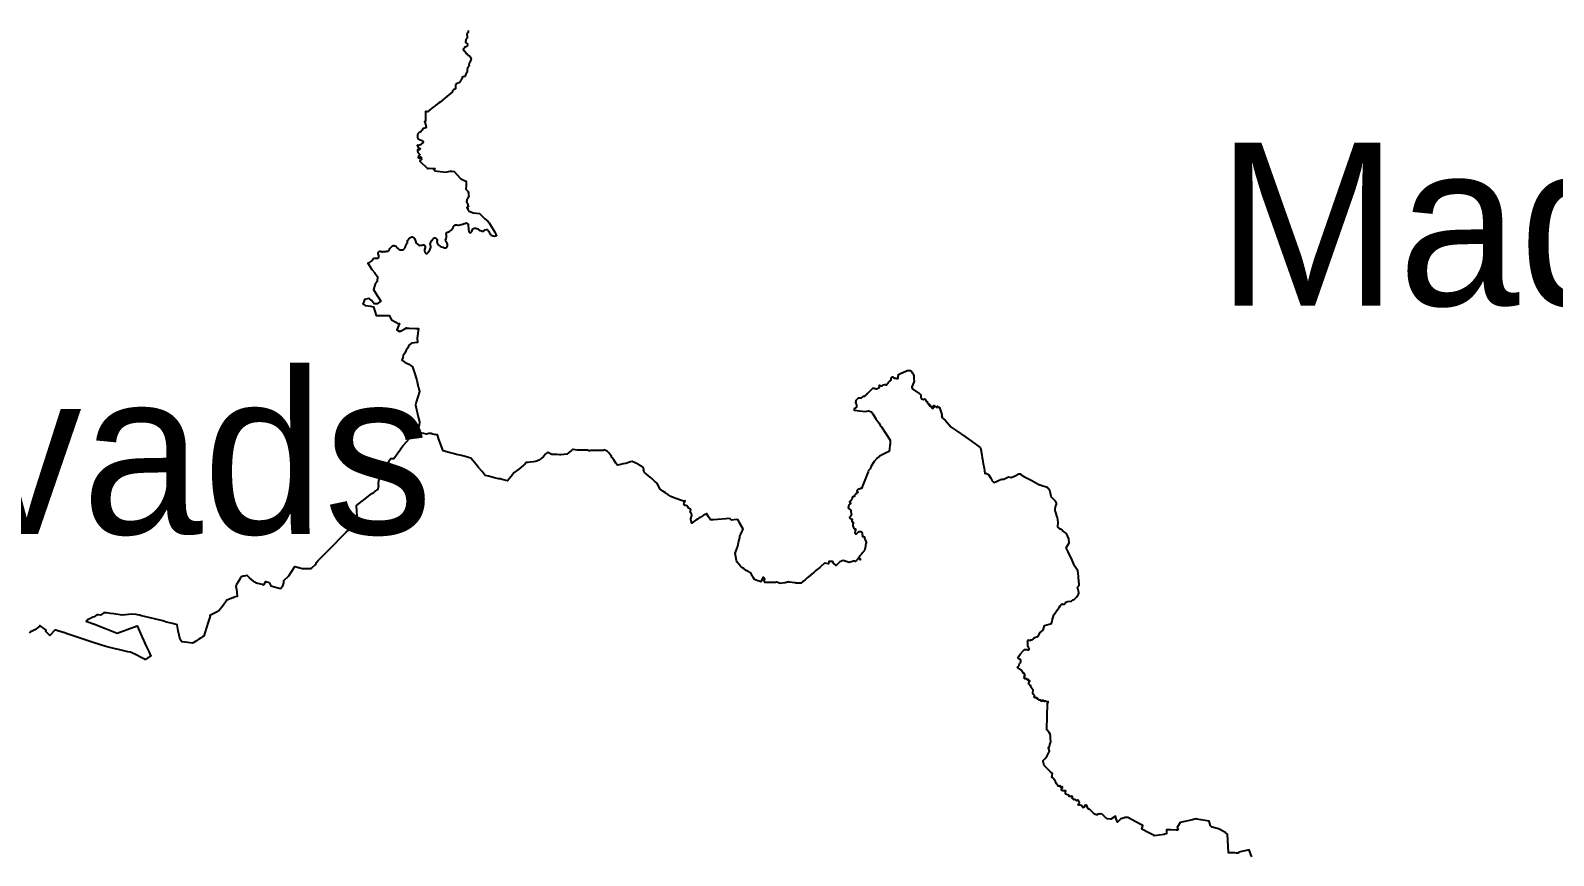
# Model space of a CAD drawing. Extents: x 293476 to 779698, y 145469 to 460400.
# Drawn here: x 579622 to 628277, y 284280 to 310643 of the extents above; entities that cross this region are included whole.
import ezdxf

# ---------------------------------------------------------------- set-up
doc = ezdxf.new("R2010")
doc.units = 0
doc.layers.add('Level 25', color=7, linetype='Continuous')
doc.layers.add('Level 57', color=7, linetype='Continuous')

msp = doc.modelspace()

# ---------------------------------------------------------------- linework, layer by layer
at = {"layer": 'Level 25'}
for points in [[(593605, 310644), (593601, 310578), (593571, 310551), (593563, 310518), (593564, 310497), (593578, 310478), (593573, 310427), (593584, 310402), (593560, 310385), (593535, 310355), (593528, 310328), (593525, 310282), (593546, 310251), (593553, 310244), (593582, 310212), (593581, 310184), (593571, 310155), (593534, 310117), (593492, 310105), (593486, 310093), (593479, 310080), (593445, 310044), (593454, 310014), (593476, 310005), (593496, 309970), (593517, 309959), (593529, 309913), (593577, 309895), (593591, 309864), (593607, 309853), (593647, 309827), (593672, 309797), (593686, 309756), (593697, 309722), (593695, 309707), (593670, 309651), (593669, 309626), (593639, 309586), (593631, 309548), (593635, 309526), (593639, 309516), (593612, 309496), (593598, 309473), (593585, 309435), (593578, 309395), (593572, 309358), (593573, 309306), (593526, 309243), (593519, 309216), (593504, 309175), (593479, 309169), (593444, 309161), (593411, 309148), (593414, 309129), (593407, 309097), (593386, 309071), (593366, 309032), (593341, 308993), (593305, 308967), (593253, 308952), (593225, 308933), (593209, 308911), (593203, 308903), (593204, 308856), (593201, 308822), (593205, 308794), (593201, 308782), (593180, 308765), (593133, 308741), (593108, 308714), (593104, 308677), (592858, 308475), (592711, 308356), (592655, 308319), (592572, 308253), (592546, 308234), (592490, 308189), (592378, 308105), (592370, 308099), (592301, 308045), (592259, 308049), (592251, 308049), (592244, 308050), (592247, 308027), (592246, 307905), (592246, 307833), (592238, 307739), (592224, 307733), (592210, 307727), (592215, 307718), (592221, 307708), (592259, 307558), (592248, 307533), (592219, 307518), (592167, 307515), (592155, 307505), (592131, 307456), (592111, 307436), (592092, 307405), (592072, 307395), (592036, 307384), (591995, 307337), (591988, 307300), (591991, 307255), (591987, 307207), (592001, 307186), (592073, 307153), (592123, 307128), (592154, 307103), (592169, 307082), (592163, 307063), (592121, 307026), (592089, 306991), (592038, 306982), (592021, 306971), (592004, 306969), (591990, 306975), (591977, 306971), (591975, 306960), (591997, 306930), (592006, 306906), (592021, 306902), (592028, 306878), (592070, 306875), (592070, 306859), (592052, 306832), (592035, 306830), (592022, 306850), (592009, 306851), (591992, 306831), (591990, 306829), (591990, 306829), (591987, 306801), (592002, 306757), (592012, 306732), (592065, 306678), (592051, 306660), (592014, 306612), (592010, 306587), (592052, 306565), (592073, 306569), (592067, 306592), (592078, 306605), (592087, 306609), (592104, 306595), (592102, 306569), (592114, 306522), (592086, 306495), (592066, 306466), (592303, 306228), (592312, 306221), (592314, 306222), (592318, 306223), (592340, 306244), (592462, 306237), (592542, 306232), (592533, 306206), (592521, 306175), (592545, 306158), (592893, 306112), (592980, 306135), (593025, 306146), (593089, 306142), (593154, 306137), (593361, 305913), (593455, 305864), (593544, 305826), (593539, 305680), (593527, 305571), (593533, 305569), (593607, 305501), (593609, 305474), (593614, 305448), (593616, 305417), (593618, 305391), (593622, 305377), (593618, 305364), (593628, 305342), (593625, 305336), (593622, 305329), (593610, 305311), (593596, 305296), (593590, 305275), (593583, 305265), (593573, 305258), (593562, 305242), (593562, 305222), (593560, 305205), (593559, 305193), (593548, 305187), (593554, 305166), (593575, 305129), (593593, 305081), (593596, 305074), (593597, 305069), (593597, 305064), (593603, 305063), (593604, 305056), (593596, 305052), (593598, 305043), (593604, 305040), (593608, 305035), (593613, 305027), (593613, 305022), (593611, 305022), (593604, 305024), (593599, 305021), (593592, 305010), (593582, 305005), (593585, 304999), (593582, 304994), (593571, 304994), (593565, 304989), (593565, 304987), (593572, 304985), (593572, 304975), (593583, 304975), (593585, 304974), (593584, 304972), (593577, 304966), (593576, 304957), (593577, 304955), (593579, 304955), (593583, 304960), (593593, 304965), (593595, 304964), (593595, 304962), (593590, 304957), (593590, 304952), (593591, 304946), (593587, 304941), (593589, 304927), (593590, 304917), (593596, 304916), (593602, 304911), (593634, 304873), (593765, 304811), (593963, 304789), (594042, 304724), (594141, 304622), (594238, 304553), (594275, 304494), (594452, 304198), (594491, 304132), (594509, 304101), (594509, 304081)], [(590414, 303215), (590429, 303215), (590443, 303216), (590457, 303226), (590486, 303252), (590501, 303267), (590528, 303291), (590544, 303307), (590558, 303319), (590568, 303331), (590578, 303345), (590595, 303366), (590613, 303368), (590633, 303365), (590664, 303363), (590689, 303364), (590710, 303367), (590732, 303375), (590743, 303383), (590751, 303392), (590755, 303406), (590756, 303422), (590753, 303442), (590752, 303456), (590741, 303481), (590733, 303503), (590731, 303524), (590733, 303541), (590737, 303556), (590748, 303573), (590762, 303582), (590776, 303586), (590798, 303587), (590812, 303585), (590825, 303580), (590838, 303576), (590853, 303574), (590866, 303574), (590879, 303575), (590894, 303575), (590909, 303579), (590922, 303581), (590933, 303582), (590955, 303576), (590964, 303577), (590977, 303580), (590989, 303585), (590999, 303588), (591014, 303587), (591028, 303588), (591041, 303590), (591051, 303595), (591061, 303603), (591077, 303623), (591088, 303641), (591095, 303658), (591104, 303672), (591114, 303686), (591126, 303699), (591136, 303710), (591149, 303723), (591164, 303737), (591175, 303746), (591189, 303757), (591205, 303763), (591219, 303767), (591240, 303767), (591260, 303762), (591280, 303756), (591293, 303747), (591307, 303734), (591317, 303716), (591342, 303698), (591360, 303682), (591389, 303651), (591403, 303642), (591435, 303630), (591454, 303632), (591482, 303630), (591497, 303632), (591528, 303635), (591543, 303642), (591554, 303656), (591566, 303673), (591577, 303687), (591586, 303702), (591596, 303713), (591601, 303726), (591606, 303743), (591611, 303763), (591618, 303776), (591626, 303795), (591634, 303811), (591645, 303828), (591655, 303845), (591662, 303860), (591669, 303879), (591669, 303911), (591671, 303927), (591688, 303957), (591709, 303982), (591765, 304023), (591779, 304035), (591800, 304045), (591819, 304049), (591837, 304048), (591853, 304042), (591869, 304028), (591888, 303994), (591899, 303969), (591911, 303937), (591920, 303911), (591931, 303882), (591951, 303849), (591974, 303820), (592029, 303786), (592062, 303777), (592108, 303778), (592136, 303781), (592163, 303792), (592187, 303794), (592212, 303781), (592225, 303759), (592232, 303730), (592231, 303703), (592220, 303678), (592211, 303646), (592211, 303621), (592211, 303598), (592218, 303558), (592237, 303536), (592256, 303521), (592274, 303516), (592294, 303519), (592313, 303533), (592329, 303551), (592343, 303574), (592360, 303600), (592381, 303632), (592395, 303656), (592406, 303682), (592410, 303709), (592411, 303744), (592397, 303795), (592394, 303813), (592394, 303849), (592407, 303878), (592436, 303924), (592472, 303971), (592497, 303992), (592530, 304013), (592551, 304015), (592572, 304007), (592595, 303989), (592611, 303967), (592616, 303936), (592606, 303896), (592618, 303854), (592631, 303828), (592661, 303794), (592682, 303776), (592715, 303755), (592758, 303734), (592792, 303717), (592825, 303702), (592867, 303695), (592890, 303699), (592913, 303713), (592933, 303732), (592943, 303757), (592947, 303791), (592944, 303819), (592933, 303841), (592916, 303870), (592910, 303889), (592900, 303904), (592890, 303923), (592884, 303947), (592897, 303992), (592913, 304040), (592915, 304066), (592913, 304092), (592906, 304146), (592910, 304169), (592922, 304185), (592934, 304193), (592960, 304202), (592998, 304216), (593023, 304229), (593054, 304249), (593074, 304268), (593108, 304316), (593121, 304346), (593131, 304365), (593161, 304406), (593174, 304420), (593190, 304430), (593207, 304435), (593228, 304432), (593277, 304425), (593295, 304420), (593312, 304420), (593353, 304436), (593379, 304442), (593436, 304458), (593478, 304471), (593496, 304479), (593522, 304486), (593543, 304489), (593563, 304491), (593575, 304487), (593592, 304467), (593602, 304430), (593608, 304390), (593612, 304348), (593611, 304311), (593616, 304279), (593621, 304242), (593628, 304216), (593638, 304197), (593662, 304181), (593687, 304183), (593722, 304222), (593733, 304253), (593744, 304279), (593757, 304300), (593776, 304312), (593802, 304325), (593827, 304330), (593849, 304329), (593916, 304305), (593931, 304290), (593944, 304275), (593991, 304253), (594026, 304241), (594049, 304231), (594065, 304227), (594085, 304229), (594103, 304240), (594149, 304272), (594192, 304284), (594207, 304280), (594226, 304269), (594248, 304252), (594263, 304224), (594276, 304192), (594287, 304173), (594305, 304148), (594323, 304123), (594343, 304103), (594368, 304089), (594394, 304080), (594419, 304076), (594447, 304074), (594482, 304077), (594509, 304081)], [(590414, 303215), (590404, 303203), (590425, 303174), (590532, 303010), (590618, 302894), (590619, 302892), (590651, 302850), (590711, 302784), (590695, 302622), (590639, 302537), (590583, 302361), (590645, 302263), (590816, 301995), (590696, 301905), (590598, 301910), (590536, 301996), (590539, 302000), (590467, 302057), (590443, 302080), (590436, 302079), (590341, 302056), (590295, 302046), (590269, 301977), (590240, 301909), (590315, 301859), (590502, 301832), (590524, 301826), (590582, 301810), (590623, 301675), (590661, 301533), (591064, 301540), (591081, 301536), (591153, 301402), (591386, 301268), (591416, 301284), (591321, 301075), (591406, 301028), (591433, 301041), (591444, 301029), (591445, 301030), (591482, 301047), (591489, 301051), (591526, 301078), (591543, 301086), (591585, 301112), (591635, 301141), (591639, 301133), (591724, 301128), (591926, 301119), (592021, 301115), (591975, 300816), (591991, 300673), (591790, 300652), (591728, 300595), (591704, 300552), (591675, 300504), (591625, 300425), (591577, 300337), (591530, 300259), (591520, 300198), (591483, 300108), (591590, 300037), (591713, 299979), (591828, 299896), (591840, 299861), (591892, 299700), (591958, 299501), (591957, 299494), (591962, 299474), (592010, 299256), (592013, 299243), (592046, 299106), (591943, 298768), (591921, 298679), (591968, 298479), (591988, 298393), (592020, 298258), (592045, 298137), (592036, 298019), (592014, 297977), (591947, 297837)], [(606713, 299226), (606730, 299229), (606738, 299233), (606743, 299244), (606742, 299259), (606739, 299273), (606744, 299301), (606746, 299310), (606753, 299313), (606761, 299313), (606768, 299305), (606780, 299297), (606789, 299292), (606804, 299288), (606820, 299286), (606834, 299289), (606844, 299295), (606853, 299303), (606863, 299319), (606867, 299322), (606917, 299335), (606930, 299333), (606943, 299326), (606949, 299321), (606956, 299317), (606965, 299317), (606976, 299323), (606992, 299337), (607012, 299366), (607015, 299371), (607033, 299404), (607040, 299417), (607051, 299430), (607073, 299452), (607093, 299463), (607105, 299471), (607114, 299482), (607118, 299504), (607123, 299518), (607122, 299529), (607123, 299541), (607132, 299557), (607141, 299569), (607153, 299575), (607166, 299571), (607183, 299555), (607195, 299546), (607210, 299540), (607235, 299536), (607280, 299533), (607295, 299527), (607304, 299523), (607318, 299523), (607325, 299526), (607337, 299536), (607345, 299554), (607346, 299587), (607352, 299609), (607351, 299618), (607346, 299631), (607343, 299643), (607347, 299649), (607461, 299701), (607469, 299704), (607624, 299776), (607627, 299777), (607659, 299778), (607703, 299778), (607717, 299780), (607722, 299780), (607763, 299748), (607788, 299710), (607796, 299698), (607801, 299687), (607814, 299670), (607825, 299654), (607838, 299636), (607844, 299542), (607845, 299499), (607852, 299434), (607845, 299402), (607774, 299259), (607774, 299250), (607788, 299210), (607805, 299179), (608010, 299047), (608027, 299036), (608050, 299009), (608062, 298989), (608067, 298941), (608073, 298894), (608078, 298882), (608089, 298876), (608120, 298864), (608149, 298855), (608167, 298857), (608198, 298869), (608201, 298862), (608210, 298855), (608219, 298842), (608224, 298826), (608229, 298812), (608245, 298803), (608258, 298800), (608272, 298791), (608281, 298778), (608280, 298766), (608271, 298751), (608271, 298744), (608281, 298730), (608295, 298719), (608318, 298709), (608321, 298703), (608321, 298694), (608324, 298677), (608350, 298683), (608353, 298673), (608350, 298664), (608340, 298656), (608341, 298653), (608344, 298650), (608350, 298647), (608358, 298644), (608366, 298640), (608376, 298642), (608379, 298644), (608385, 298641), (608385, 298633), (608391, 298634), (608392, 298629), (608396, 298623), (608398, 298622), (608404, 298626), (608407, 298629), (608411, 298629), (608413, 298625), (608411, 298609), (608409, 298600), (608411, 298593), (608418, 298585), (608435, 298577), (608443, 298570), (608454, 298569), (608464, 298572), (608466, 298579), (608465, 298588), (608460, 298610), (608463, 298619), (608467, 298630), (608473, 298635), (608473, 298637), (608472, 298639), (608470, 298651), (608481, 298659), (608486, 298659), (608489, 298658), (608490, 298651), (608488, 298638), (608489, 298634), (608487, 298622), (608488, 298621), (608491, 298618), (608493, 298618), (608499, 298619), (608502, 298622), (608507, 298626), (608513, 298632), (608517, 298634), (608576, 298598), (608580, 298596), (608586, 298599), (608588, 298602), (608587, 298607), (608582, 298612), (608584, 298619), (608598, 298633), (608602, 298634), (608620, 298619), (608622, 298610), (608631, 298602), (608646, 298598), (608651, 298603), (608657, 298596), (608736, 298371), (608741, 298359), (608740, 298358), (608736, 298360), (608735, 298360), (608734, 298359), (608734, 298357), (608736, 298357), (608737, 298355), (608737, 298350), (608736, 298347), (608734, 298343), (608733, 298342), (608732, 298341), (608731, 298338), (608733, 298334), (608734, 298331), (608736, 298330), (608738, 298326), (608737, 298325), (608736, 298324), (608733, 298325), (608732, 298324), (608731, 298319), (608733, 298317), (608735, 298318), (608740, 298316), (608740, 298313), (608744, 298307), (608745, 298305), (608744, 298304), (608743, 298302), (608745, 298298), (608744, 298297), (608739, 298290), (608741, 298286), (608738, 298278), (608741, 298275), (608741, 298271), (608842, 298192), (608967, 298043), (609030, 297972), (609190, 297856), (609503, 297643), (609684, 297516), (609803, 297433), (609828, 297418), (609836, 297414), (609849, 297403), (609913, 297354), (609975, 297311), (610010, 297086), (610027, 296979), (610032, 296950), (610057, 296799), (610073, 296713), (610084, 296654), (610114, 296484), (610146, 296495), (610229, 296454), (610297, 296343), (610347, 296254), (610402, 296200), (610450, 296221), (610484, 296234), (610566, 296270), (610620, 296295), (610652, 296309), (610681, 296308), (610709, 296306), (610714, 296308), (610720, 296311), (610780, 296340), (610840, 296369), (610871, 296384), (610954, 296355), (611074, 296415), (611194, 296475), (611247, 296475), (611274, 296447), (611302, 296418), (611359, 296390), (611417, 296362), (611615, 296260), (611763, 296179), (611852, 296130)], [(606713, 299226), (606676, 299196), (606652, 299183), (606635, 299183), (606607, 299194), (606572, 299203), (606547, 299208), (606524, 299204), (606497, 299184), (606352, 299029), (606340, 299032), (606337, 299027), (606290, 298979), (606283, 298979), (606280, 298962), (606270, 298949), (606255, 298943), (606236, 298943), (606213, 298937), (606196, 298927), (606161, 298898), (606143, 298896), (606125, 298897), (606091, 298892), (606085, 298892), (606077, 298897), (606072, 298897), (606069, 298895), (606065, 298893), (606052, 298881), (606047, 298877), (606045, 298876), (606044, 298875), (606044, 298874), (606042, 298873), (606040, 298871), (606038, 298869), (606035, 298864), (606027, 298857), (605994, 298821), (605986, 298799), (605981, 298771), (605983, 298755), (605991, 298721), (605998, 298699), (606006, 298677), (606015, 298656), (606013, 298640), (606008, 298619), (605996, 298596), (605979, 298576), (605936, 298550), (605936, 298538), (605936, 298512), (605943, 298511), (606101, 298490), (606289, 298470), (606398, 298487), (606488, 298453), (606530, 298392), (606633, 298231), (606721, 298102), (606770, 298033), (606789, 298003), (606808, 297974), (606946, 297763), (607084, 297551), (607083, 297490), (607082, 297428), (607078, 297402), (607073, 297376), (607061, 297285), (607049, 297195), (606953, 297144), (606856, 297094), (606834, 297083), (606811, 297072), (606743, 297039), (606671, 296982), (606665, 296976), (606659, 296968), (606578, 296875), (606476, 296722), (606444, 296638), (606393, 296579), (606378, 296543), (606336, 296430), (606278, 296279), (606169, 296013), (606132, 296004), (606130, 296001), (606120, 295995), (606110, 295988), (606105, 295987), (606100, 295986), (606095, 295985), (606085, 295984), (606074, 295983), (606067, 295981), (606060, 295979), (606055, 295977), (606052, 295974), (606048, 295972), (606045, 295967), (606041, 295963), (606035, 295954), (606027, 295945), (606020, 295935), (606018, 295931), (606019, 295927), (606029, 295919), (606034, 295916), (606039, 295912), (606043, 295910), (606052, 295902), (606055, 295896), (606056, 295888), (606055, 295882), (606051, 295876), (606045, 295875), (606039, 295878), (606034, 295881), (606032, 295882), (606025, 295882), (606022, 295881), (606019, 295879), (606015, 295876), (606011, 295873), (606007, 295869), (606005, 295864), (606005, 295860), (606006, 295855), (606007, 295850), (606005, 295840), (606003, 295836), (605995, 295830), (605989, 295826), (605983, 295822), (605978, 295818), (605972, 295814), (605970, 295813), (605964, 295809), (605956, 295802), (605953, 295799), (605950, 295796), (605949, 295783), (605948, 295770), (605946, 295764), (605944, 295757), (605939, 295752), (605930, 295748), (605924, 295746), (605917, 295745), (605909, 295745), (605901, 295745), (605896, 295743), (605890, 295741), (605885, 295738), (605883, 295734), (605882, 295726), (605882, 295723), (605881, 295721), (605880, 295718), (605879, 295716), (605876, 295714), (605874, 295711), (605873, 295709), (605873, 295704), (605872, 295700), (605872, 295695), (605871, 295691), (605868, 295685), (605862, 295675), (605856, 295664), (605849, 295656), (605842, 295642), (605835, 295628), (605827, 295617), (605815, 295606), (605805, 295600), (605796, 295593), (605792, 295589), (605788, 295584), (605787, 295580), (605787, 295575), (605788, 295567), (605793, 295560), (605797, 295558), (605802, 295556), (605806, 295554), (605810, 295552), (605813, 295550), (605816, 295549), (605818, 295547), (605819, 295545), (605821, 295543), (605822, 295541), (605823, 295538), (605824, 295534), (605823, 295532), (605822, 295530), (605821, 295529), (605821, 295527), (605818, 295526), (605816, 295525), (605814, 295520), (605812, 295514), (605809, 295511), (605807, 295507), (605805, 295506), (605801, 295504), (605798, 295505), (605792, 295504), (605788, 295502), (605783, 295500), (605781, 295498), (605775, 295489), (605770, 295479), (605768, 295471), (605755, 295453), (605751, 295446), (605750, 295434), (605750, 295422), (605750, 295411), (605749, 295407), (605748, 295402), (605748, 295396), (605747, 295390), (605747, 295386), (605749, 295384), (605751, 295381), (605756, 295379), (605766, 295372), (605771, 295368), (605776, 295365), (605786, 295356), (605791, 295352), (605795, 295349), (605802, 295344), (605808, 295339), (605816, 295332), (605821, 295324), (605824, 295319), (605827, 295313), (605828, 295309), (605829, 295305), (605828, 295299), (605828, 295293), (605828, 295290), (605828, 295286), (605824, 295278), (605826, 295271), (605827, 295259), (605829, 295246), (605835, 295229), (605843, 295214), (605848, 295202), (605850, 295197), (605851, 295192), (605853, 295186), (605851, 295182), (605848, 295181), (605846, 295179), (605843, 295176), (605839, 295167), (605837, 295161), (605835, 295154), (605831, 295144), (605826, 295133), (605823, 295125), (605820, 295118), (605815, 295111), (605810, 295107), (605806, 295103), (605801, 295098), (605797, 295094), (605790, 295087), (605792, 295076), (605793, 295067), (605794, 295057), (605800, 295050), (605805, 295045), (605808, 295046), (605810, 295046), (605816, 295047), (605821, 295047), (605825, 295047), (605826, 295046), (605828, 295045), (605836, 295040), (605843, 295034), (605849, 295030), (605857, 295027), (605863, 295027), (605868, 295025), (605869, 295022), (605869, 295017), (605867, 295010), (605863, 295002), (605858, 294994), (605857, 294988), (605856, 294982), (605857, 294977), (605858, 294973), (605860, 294966), (605862, 294960), (605865, 294953), (605875, 294947), (605883, 294942), (605890, 294938), (605893, 294935), (605900, 294927), (605907, 294913), (605909, 294905), (605908, 294893), (605906, 294889), (605905, 294885), (605901, 294880), (605898, 294876), (605895, 294869), (605892, 294862), (605892, 294860), (605891, 294859), (605891, 294856), (605892, 294853), (605893, 294839), (605895, 294833), (605896, 294824), (605897, 294816), (605899, 294788), (605901, 294784), (605903, 294779), (605906, 294774), (605912, 294768), (605918, 294761), (605920, 294752), (605923, 294744), (605925, 294737), (605928, 294733), (605935, 294727), (605939, 294725), (605944, 294724), (605947, 294723), (605951, 294722), (605956, 294723), (605960, 294723), (605965, 294723), (605971, 294723), (605973, 294721), (605976, 294719), (605978, 294717), (605979, 294713), (605981, 294710), (605982, 294705), (605982, 294702), (605982, 294699), (605980, 294690), (605979, 294681), (605974, 294671), (605970, 294662), (605968, 294651), (605967, 294643), (605965, 294636), (605965, 294628), (605963, 294620), (605961, 294612), (605961, 294604), (605960, 294594), (605959, 294584), (605961, 294577), (605964, 294569), (605967, 294565), (605972, 294563), (605977, 294561), (605983, 294558), (605989, 294556), (605994, 294557), (606000, 294557), (606006, 294556), (606012, 294555), (606013, 294557), (606013, 294559), (606014, 294561), (606046, 294594), (606078, 294626), (606098, 294631), (606117, 294636), (606133, 294634), (606149, 294633), (606162, 294626), (606175, 294618), (606195, 294585), (606191, 294555), (606188, 294526), (606197, 294501), (606206, 294476), (606237, 294471), (606269, 294466), (606268, 294445), (606268, 294423), (606287, 294370), (606306, 294316), (606319, 294304), (606333, 294292), (606325, 294280), (606322, 294274), (606319, 294269), (606316, 294263), (606313, 294257), (606311, 294251), (606308, 294246), (606307, 294239), (606305, 294232), (606304, 294225), (606303, 294218), (606302, 294213), (606301, 294208), (606300, 294203), (606299, 294195), (606298, 294186), (606297, 294174), (606295, 294164), (606294, 294155), (606293, 294146), (606291, 294137), (606289, 294127), (606287, 294117), (606282, 294099), (606277, 294080), (606275, 294071), (606273, 294061), (606268, 294044), (606264, 294037), (606260, 294030), (606256, 294023), (606252, 294016), (606246, 294008), (606241, 294000), (606232, 293990), (606224, 293980), (606217, 293972), (606210, 293964), (606187, 293937), (606168, 293913), (606149, 293889), (606143, 293882), (606137, 293875), (606109, 293841), (606082, 293806), (606097, 293787), (606102, 293780), (606114, 293765), (606125, 293754), (606133, 293747), (606127, 293726), (606116, 293737), (606102, 293751), (606089, 293766), (606087, 293768), (606083, 293774), (606071, 293789), (606067, 293784), (606063, 293780), (606059, 293775), (606056, 293770), (606052, 293764), (606048, 293758), (606044, 293753), (606040, 293747), (606033, 293738), (606027, 293729), (606024, 293724), (606020, 293719), (606016, 293714), (606013, 293709), (606008, 293703), (606004, 293698), (606000, 293695), (605997, 293691), (605993, 293687), (605989, 293684), (605983, 293680), (605977, 293676), (605973, 293674), (605950, 293697), (605780, 293638), (605589, 293707), (605477, 293666), (605437, 293625), (605362, 293549), (605272, 293626), (605248, 293671), (605239, 293671), (605129, 293673), (605112, 293596), (604983, 293622), (604857, 293510), (604834, 293488), (604707, 293384), (604644, 293328), (604615, 293302), (604480, 293189), (604435, 293150), (604391, 293111), (604379, 293102), (604367, 293093), (604300, 293037), (604233, 292980), (604077, 292988), (604072, 292988), (604061, 292996), (604051, 292996), (603863, 293020), (603841, 293021), (603731, 292998), (603542, 292977), (603537, 292977)], [(586811, 293009), (586878, 292988), (587020, 292946), (587041, 292932), (587057, 292929), (587061, 292931), (587070, 292941), (587073, 292941), (587078, 292935), (587084, 292946), (587138, 293039), (587244, 293001), (587304, 292903), (587609, 292814), (587680, 292902), (587714, 292994), (587714, 293064), (587866, 293209), (587871, 293217), (588064, 293517), (588064, 293519), (588184, 293479), (588188, 293480), (588210, 293483), (588211, 293483), (588229, 293477), (588307, 293454), (588309, 293450), (588356, 293450), (588441, 293449), (588585, 293451), (588593, 293457), (588606, 293468), (588624, 293486), (588716, 293573), (588752, 293609), (588749, 293613), (588755, 293643), (588817, 293708), (588908, 293799), (588996, 293890), (589326, 294217), (589539, 294441), (589710, 294610), (589789, 294683), (589893, 294789), (589982, 294886), (590071, 294984), (590050, 295282), (590039, 295465), (590224, 295611), (590264, 295635), (590267, 295641), (590530, 295844), (590594, 295880), (590596, 295881), (590612, 295900), (590614, 295900), (590732, 295987), (590745, 296065), (590746, 296078), (590741, 296123), (590755, 296288), (590794, 296333), (591117, 296716), (591062, 296875), (591134, 296963), (591193, 296964), (591229, 296964), (591449, 297278), (591449, 297281), (591532, 297381), (591534, 297395), (591730, 297602), (591947, 297837)], [(603537, 292977), (603535, 292991), (603535, 292994), (603535, 292995), (603485, 293007), (603473, 293010), (603461, 293013), (603446, 293011), (603432, 293009), (603364, 293007), (603297, 293005), (603260, 293006), (603223, 293007), (603151, 293006), (603079, 293005), (603081, 293012), (603051, 293056), (603063, 293079), (603083, 293115), (603033, 293173), (603014, 293165), (602970, 293045), (602966, 293046), (602951, 293025), (602902, 293043), (602854, 293060), (602803, 293080), (602752, 293100), (602724, 293151), (602710, 293175), (602696, 293199), (602682, 293222), (602668, 293245), (602633, 293309), (602594, 293326), (602570, 293342), (602490, 293390), (602487, 293393), (602419, 293437), (602373, 293471), (602321, 293509), (602306, 293523), (602195, 293650), (602177, 293709), (602151, 293825), (602141, 293880), (602132, 293935), (602143, 293964), (602154, 293994), (602187, 294081), (602219, 294169), (602244, 294286), (602269, 294404), (602279, 294443), (602288, 294482), (602320, 294553), (602351, 294623), (602389, 294704), (602274, 294913), (602229, 295003), (602180, 295016), (602013, 295000), (601960, 295047), (601445, 295009), (601343, 295002), (601282, 295105), (601220, 295208), (601193, 295192), (601178, 295182), (601114, 295141), (601049, 295100), (601019, 295085), (600989, 295069), (600936, 295031), (600883, 294992), (600815, 294949), (600747, 294905), (600733, 294967), (600721, 295022), (600720, 295028), (600719, 295038), (600747, 295143), (600734, 295201), (600700, 295253), (600721, 295333), (600707, 295345), (600690, 295359), (600647, 295377), (600617, 295433), (600609, 295446), (600587, 295454), (600558, 295460), (600529, 295467), (600515, 295476), (600501, 295497), (600498, 295522), (600502, 295539), (600514, 295568), (600524, 295592), (600538, 295615), (600483, 295604), (600209, 295703), (600075, 295754), (599978, 295818), (599911, 295863), (599906, 295867), (599905, 295868), (599822, 295927), (599740, 295986), (599656, 296145), (599641, 296175), (599583, 296226), (599571, 296234), (599468, 296322), (599362, 296417), (599304, 296467), (599225, 296534), (599217, 296568), (599208, 296603), (599217, 296615), (599209, 296643), (599201, 296661), (599191, 296674), (599174, 296693), (599158, 296705), (599156, 296706), (599127, 296726), (599031, 296778), (599035, 296786), (598839, 296869), (598793, 296861), (598791, 296865), (598639, 296809), (598633, 296806), (598557, 296792), (598481, 296778), (598372, 296757), (598370, 296760), (598327, 296820), (598256, 296921), (598199, 297001), (598179, 297032), (598141, 297090), (598088, 297157), (598061, 297192), (598042, 297205), (598029, 297210), (597938, 297246), (597919, 297224), (597916, 297222), (597911, 297221), (597834, 297222), (597812, 297221), (597720, 297217), (597718, 297222), (597715, 297224), (597707, 297222), (597661, 297221), (597600, 297218), (597519, 297217), (597487, 297215), (597455, 297212), (597436, 297235), (597094, 297236), (597088, 297236), (596960, 297249), (596951, 297264), (596905, 297227), (596860, 297191), (596755, 297105), (596567, 297084), (596519, 297087), (596453, 297091), (596399, 297096), (596278, 297094), (596151, 297153), (596130, 297152), (596131, 297150), (596118, 297138), (596105, 297126), (596098, 297119), (596091, 297113), (596008, 297035), (595925, 296958), (595860, 296917), (595795, 296876), (595689, 296862), (595583, 296849), (595521, 296841), (595459, 296834), (595411, 296787), (595364, 296740), (595219, 296628), (595075, 296516), (594969, 296385), (594864, 296254), (594861, 296251), (594858, 296248), (594692, 296294), (594628, 296312), (594579, 296318), (594441, 296349), (594258, 296399), (594143, 296426), (594051, 296548), (593931, 296683), (593860, 296772), (593806, 296838), (593757, 296898), (593691, 296982), (593612, 297002), (593474, 297039), (593421, 297052), (593389, 297061), (593236, 297091), (593121, 297122), (593030, 297143), (592995, 297158), (592806, 297206), (592659, 297604), (592659, 297607), (592659, 297610), (592659, 297615), (592659, 297620), (592622, 297722), (592603, 297726), (592586, 297727), (592530, 297736), (592467, 297748), (592421, 297761), (592344, 297761), (592269, 297745), (592191, 297764), (592068, 297790), (591947, 297837)], [(612395, 295191), (612392, 295204), (612363, 295268), (612357, 295286), (612354, 295303), (612357, 295349), (612372, 295421), (612398, 295506), (612398, 295524), (612398, 295536), (612391, 295560), (612385, 295576), (612377, 295586), (612365, 295601), (612235, 295732), (612230, 295752), (612205, 295861), (612190, 295944), (612136, 296004), (612133, 296010), (612133, 296020), (612126, 296023), (612115, 296040), (611926, 296090), (611852, 296130)], [(612402, 286561), (612402, 286565), (612401, 286570), (612400, 286573), (612399, 286576), (612363, 286644), (612327, 286712), (612321, 286720), (612288, 286749), (612255, 286778), (612247, 286781), (612246, 286785), (612257, 286841), (612267, 286897), (612207, 286957), (612138, 287027), (612027, 287140), (612013, 287153), (612010, 287162), (611978, 287282), (611970, 287314), (612040, 287386), (612099, 287471), (612179, 287617), (612181, 287624), (612149, 287714), (612157, 287739), (612161, 287737), (612178, 287770), (612187, 287822), (612188, 287825), (612220, 287916), (612213, 288005), (612206, 288105), (612201, 288155), (612160, 288207), (612098, 288284), (612092, 288298), (612094, 288410), (612095, 288474), (612099, 288566), (612101, 288629), (612102, 288656), (612104, 288733), (612104, 288736), (612117, 289124), (612134, 289182), (612129, 289184), (612129, 289197), (612125, 289196), (612123, 289191), (612114, 289194), (612109, 289189), (612100, 289185), (612097, 289187), (612087, 289192), (612071, 289198), (612070, 289201), (612066, 289203), (612043, 289213), (612028, 289220), (612025, 289224), (612021, 289204), (612019, 289205), (612014, 289218), (612006, 289221), (611997, 289212), (611996, 289222), (611993, 289223), (611991, 289225), (611981, 289226), (611979, 289213), (611972, 289217), (611974, 289225), (611971, 289230), (611952, 289229), (611948, 289235), (611937, 289235), (611930, 289226), (611937, 289223), (611935, 289219), (611920, 289214), (611913, 289216), (611910, 289231), (611903, 289232), (611900, 289247), (611895, 289249), (611889, 289240), (611886, 289241), (611885, 289246), (611882, 289246), (611875, 289241), (611868, 289247), (611864, 289244), (611858, 289250), (611855, 289249), (611853, 289248), (611851, 289247), (611848, 289246), (611847, 289248), (611846, 289251), (611840, 289251), (611834, 289251), (611833, 289252), (611835, 289258), (611836, 289265), (611826, 289266), (611820, 289271), (611816, 289272), (611814, 289275), (611812, 289278), (611805, 289278), (611799, 289279), (611795, 289280), (611792, 289282), (611789, 289289), (611786, 289296), (611791, 289306), (611780, 289305), (611773, 289306), (611773, 289311), (611772, 289316), (611769, 289318), (611766, 289319), (611763, 289315), (611760, 289311), (611754, 289320), (611748, 289323), (611739, 289316), (611731, 289316), (611730, 289324), (611728, 289333), (611723, 289335), (611718, 289335), (611711, 289339), (611708, 289333), (611716, 289332), (611717, 289328), (611707, 289331), (611697, 289334), (611689, 289343), (611681, 289351), (611686, 289355), (611688, 289361), (611690, 289366), (611694, 289367), (611697, 289369), (611695, 289374), (611693, 289379), (611695, 289382), (611697, 289384), (611669, 289429), (611642, 289472), (611655, 289571), (611624, 289612), (611593, 289653), (611572, 289681), (611577, 289695), (611581, 289709), (611573, 289703), (611564, 289698), (611557, 289715), (611549, 289732), (611541, 289750), (611524, 289759), (611507, 289767), (611516, 289793), (611526, 289819), (611525, 289819), (611530, 289826), (611530, 289829), (611530, 289832), (611528, 289836), (611526, 289840), (611531, 289841), (611536, 289842), (611541, 289846), (611546, 289851), (611545, 289855), (611544, 289858), (611541, 289857), (611538, 289856), (611535, 289857), (611532, 289858), (611530, 289860), (611529, 289863), (611529, 289867), (611529, 289870), (611520, 289872), (611511, 289874), (611506, 289871), (611500, 289869), (611498, 289872), (611496, 289874), (611500, 289876), (611504, 289878), (611506, 289880), (611508, 289882), (611505, 289888), (611503, 289893), (611504, 289897), (611505, 289901), (611502, 289903), (611499, 289905), (611495, 289904), (611490, 289902), (611487, 289901), (611484, 289900), (611480, 289898), (611476, 289897), (611476, 289901), (611475, 289906), (611470, 289907), (611464, 289908), (611459, 289906), (611454, 289903), (611448, 289901), (611447, 289904), (611446, 289907), (611445, 289914), (611445, 289922), (611442, 289921), (611439, 289920), (611439, 289920), (611439, 289923), (611440, 289926), (611438, 289930), (611435, 289934), (611431, 289933), (611427, 289932), (611424, 289931), (611418, 289929), (611413, 289927), (611412, 289931), (611409, 289935), (611406, 289938), (611401, 289937), (611396, 289936), (611395, 289932), (611393, 289928), (611390, 289932), (611387, 289936), (611386, 289937), (611384, 289938), (611382, 289936), (611381, 289934), (611378, 289936), (611375, 289937), (611374, 289940), (611374, 289943), (611372, 289945), (611370, 289952), (611369, 289959), (611371, 289961), (611373, 289964), (611373, 289970), (611373, 289975), (611372, 289976), (611369, 289983), (611367, 289991), (611363, 289992), (611363, 289993), (611371, 289993), (611379, 289992), (611380, 289996), (611382, 289999), (611381, 290004), (611380, 290009), (611383, 290009), (611385, 290010), (611387, 290011), (611388, 290013), (611387, 290018), (611385, 290024), (611386, 290026), (611386, 290029), (611385, 290033), (611382, 290034), (611378, 290034), (611377, 290037), (611376, 290039), (611380, 290044), (611383, 290049), (611380, 290055), (611376, 290060), (611381, 290066), (611385, 290072), (611383, 290078), (611381, 290084), (611381, 290087), (611380, 290090), (611377, 290092), (611373, 290096), (611369, 290100), (611360, 290105), (611351, 290110), (611345, 290111), (611338, 290112), (611338, 290114), (611338, 290116), (611340, 290116), (611342, 290115), (611344, 290120), (611346, 290124), (611342, 290124), (611338, 290123), (611337, 290124), (611328, 290131), (611319, 290138), (611315, 290143), (611311, 290146), (611308, 290150), (611300, 290166), (611294, 290178), (611288, 290189), (611282, 290199), (611278, 290205), (611274, 290211), (611265, 290212), (611156, 290290), (611168, 290305), (611176, 290323), (611183, 290334), (611194, 290337), (611200, 290343), (611205, 290356), (611209, 290369), (611221, 290412), (611249, 290440), (611256, 290478), (611262, 290511), (611253, 290540), (611222, 290552), (611190, 290572), (611179, 290585), (611177, 290602), (611201, 290646), (611254, 290721), (611338, 290817), (611356, 290838), (611380, 290861), (611394, 290864), (611447, 290860), (611481, 290857), (611497, 290857), (611517, 290857), (611527, 290866), (611530, 290879), (611526, 290896), (611519, 290915), (611503, 290943), (611486, 290977), (611483, 290984), (611480, 290989), (611481, 291042), (611482, 291089), (611478, 291112), (611484, 291126), (611482, 291145), (611489, 291161), (611500, 291167), (611510, 291168), (611521, 291165), (611532, 291161), (611550, 291155), (611564, 291161), (611574, 291168), (611582, 291174), (611596, 291173), (611610, 291171), (611621, 291171), (611652, 291196), (611673, 291217), (611691, 291238), (611699, 291243), (611770, 291269), (611813, 291286), (611880, 291405), (611976, 291476), (612013, 291631), (612242, 291698), (612266, 291795), (612312, 291972), (612442, 292154), (612485, 292207), (612516, 292255), (612550, 292298), (612567, 292314), (612585, 292319), (612601, 292316), (612623, 292313), (612645, 292309), (612656, 292312), (612669, 292321), (612683, 292344), (612694, 292377), (612748, 292399), (612882, 292411), (612937, 292451), (612942, 292445), (612992, 292492), (613036, 292540), (613079, 292602), (613103, 292635), (613112, 292663), (613112, 292690), (613107, 292727), (613091, 292786), (613075, 292838), (613080, 292856), (613085, 292868), (613104, 292889), (613113, 292902), (613119, 292916), (613119, 292927), (613119, 292937), (613102, 293169), (613100, 293218), (613090, 293284), (613088, 293294), (613084, 293379), (612979, 293534), (612898, 293717), (612897, 293721), (612770, 293988), (612709, 294116), (612800, 294274), (612797, 294398), (612715, 294565), (612653, 294608), (612653, 294608), (612640, 294617), (612619, 294634), (612601, 294649), (612569, 294692), (612554, 294699), (612546, 294701), (612536, 294706), (612518, 294711), (612498, 294724), (612493, 294732), (612485, 294735), (612485, 294737), (612473, 294744), (612448, 294763), (612446, 294770), (612445, 294769), (612437, 294809), (612451, 294909), (612447, 295014), (612447, 295020), (612420, 295105), (612394, 295189), (612395, 295189), (612395, 295191)], [(586811, 293009), (586805, 293013), (586787, 293015), (586756, 293031), (586747, 293043), (586617, 293158), (586582, 293191), (586546, 293225), (586536, 293225), (586487, 293214), (586437, 293202), (586416, 293205), (586401, 293195), (586338, 293182), (586334, 293170), (586334, 293159), (586306, 293113), (586207, 292939), (586178, 292901), (586193, 292875), (586184, 292851), (586194, 292847), (586213, 292704), (586224, 292561), (586206, 292562), (586124, 292535), (586109, 292515), (586088, 292516), (585899, 292437), (585776, 292270), (585640, 292095), (585566, 292059), (585523, 292035), (585357, 291945), (585363, 291928), (585342, 291866), (585299, 291733), (585192, 291392), (585159, 291289), (585134, 291280), (585055, 291230), (584998, 291193), (584941, 291156), (584925, 291145), (584872, 291112), (584818, 291079), (584797, 291065), (584726, 291073), (584654, 291082), (584560, 291093), (584466, 291105), (584454, 291110), (584401, 291183), (584344, 291460), (584304, 291650), (584157, 291691), (583970, 291742), (583848, 291775), (583629, 291829), (583448, 291873), (583267, 291917), (583172, 291941), (583105, 291956), (583038, 291971), (582997, 291978), (582864, 291997), (582551, 291960), (582281, 291998), (582181, 292012), (582048, 292031), (581971, 292038), (581860, 291964), (581784, 291970), (581746, 291973), (581658, 291906), (581620, 291893), (581539, 291858), (581455, 291823), (581396, 291773)], [(581396, 291773), (581705, 291658), (581882, 291586), (582018, 291534), (582396, 291386), (582710, 291502), (583030, 291620), (583184, 291275), (583333, 290944), (583399, 290800), (583466, 290655), (583428, 290631), (583389, 290607), (583375, 290596), (583295, 290540), (583278, 290548), (583261, 290557), (583164, 290608), (583159, 290608), (582997, 290690), (582820, 290783), (582732, 290794), (582474, 290855), (582243, 290908), (582030, 290958), (581654, 291080), (580797, 291359), (580799, 291364), (580692, 291402), (580665, 291406), (580431, 291479), (580397, 291480), (580238, 291313), (580117, 291440), (580120, 291486), (579920, 291627), (579911, 291614), (579838, 291540), (579809, 291519), (579763, 291493), (579694, 291458), (579626, 291423), (579576, 291397)], [(618635, 284244), (618607, 284317), (618599, 284346), (618558, 284461), (618474, 284442), (618365, 284417), (618221, 284390), (618210, 284381), (618200, 284358), (618145, 284360), (618105, 284364), (618094, 284363), (618054, 284364), (617917, 284369), (617893, 284371), (617892, 284390), (617882, 284572), (617863, 284966), (617802, 285004), (617804, 285007), (617800, 285015), (617576, 285132), (617373, 285188), (617371, 285194), (617358, 285191), (617315, 285227), (617314, 285232), (617275, 285374), (616881, 285445), (616846, 285448), (616744, 285425), (616347, 285338), (616251, 285175), (616251, 285161), (616283, 285137), (616278, 285089), (616218, 285094), (616056, 285100), (616014, 285100), (615986, 285099), (615915, 285098), (615915, 284969), (615841, 284958), (615842, 284953), (615521, 284914), (615522, 284919), (615346, 285009), (615121, 285123), (615154, 285245), (615052, 285296), (614950, 285346), (614946, 285349), (614944, 285353), (614937, 285354), (614931, 285358), (614676, 285496), (614579, 285494), (614575, 285493), (614567, 285488), (614457, 285450), (614458, 285448), (614351, 285343), (614347, 285342), (614287, 285502), (614282, 285504), (614284, 285508), (614282, 285513), (614290, 285519), (614285, 285538), (614137, 285445), (614120, 285444), (614026, 285448), (613969, 285493), (613873, 285590), (613855, 285598), (613811, 285608), (613779, 285606), (613752, 285609), (613715, 285598), (613705, 285585), (613681, 285584), (613660, 285590), (613634, 285594), (613625, 285598), (613577, 285639), (613472, 285736), (613460, 285755), (613452, 285765), (613442, 285767), (613422, 285767), (613410, 285777), (613376, 285850), (613372, 285874), (613364, 285884), (613337, 285887), (613316, 285880), (613298, 285878), (613298, 285871), (613305, 285859), (613303, 285849), (613305, 285846), (613276, 285821), (613253, 285807), (613240, 285811), (613216, 285842), (613206, 285862), (613208, 285876), (613207, 285881), (613205, 285883), (613147, 285889), (613119, 285898), (613094, 285895), (613113, 285933), (613118, 285943), (613133, 285960), (613136, 285966), (613137, 285974), (613100, 286036), (613089, 286053), (613084, 286056), (613070, 286049), (613040, 286033), (613033, 286035), (613016, 286049), (612996, 286066), (612979, 286066), (612960, 286061), (612950, 286061), (612940, 286066), (612936, 286077), (612930, 286089), (612915, 286106), (612903, 286123), (612903, 286132), (612905, 286136), (612910, 286144), (612915, 286158), (612912, 286165), (612903, 286169), (612893, 286168), (612881, 286173), (612863, 286174), (612852, 286170), (612848, 286166), (612838, 286164), (612830, 286163), (612816, 286165), (612809, 286169), (612808, 286176), (612810, 286182), (612811, 286186), (612808, 286195), (612798, 286204), (612784, 286212), (612763, 286218), (612746, 286221), (612723, 286232), (612699, 286241), (612687, 286254), (612685, 286266), (612688, 286273), (612688, 286290), (612691, 286312), (612693, 286323), (612700, 286336), (612700, 286342), (612694, 286348), (612687, 286351), (612664, 286352), (612627, 286351), (612599, 286353), (612566, 286363), (612564, 286379), (612561, 286382), (612560, 286391), (612564, 286399), (612588, 286453), (612595, 286473), (612592, 286476), (612583, 286476), (612529, 286463), (612528, 286499), (612508, 286503), (612489, 286493), (612454, 286495), (612451, 286503), (612449, 286515), (612442, 286529), (612433, 286531), (612414, 286559), (612402, 286561)]]:
    msp.add_lwpolyline(points, dxfattribs=at)

# ---------------------------------------------------------------- texts
at = {"layer": 'Level 57'}
for s, p in [('Madonas novads', (617523, 301854)), ('Ogres novads', (549182, 294554))]:
    msp.add_text(s, height=5200, dxfattribs=at).set_placement(p)

doc.saveas('drawing.dxf')
